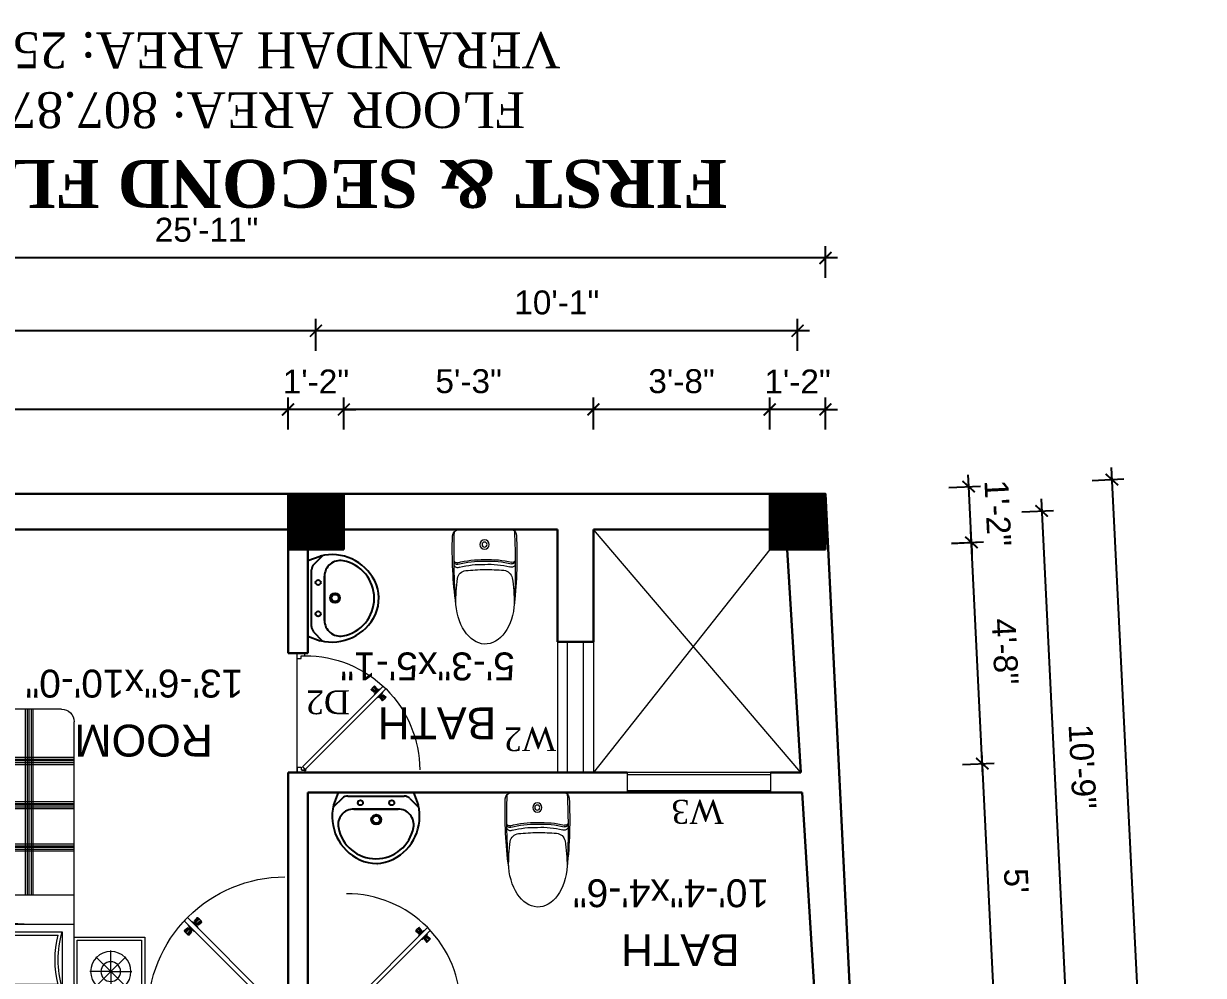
# Model space of a CAD drawing. Header units: inches. Extents: x -4737 to 13205, y 2479 to 13285.
# Drawn here: x -3674.3 to -3378.1, y 11509.9 to 11748.8 of the extents above; entities that cross this region are included whole.
import ezdxf

# ---------------------------------------------------------------- set-up
doc = ezdxf.new("R2010")
doc.units = ezdxf.units.IN
doc.header["$MEASUREMENT"] = 0
for name, color, linetype, lineweight in [('A-FURN', 9, 'Continuous', 5), ('hatch-.09', 8, 'Continuous', 9), ('Label', 7, 'Continuous', 13), ('ns_DIMS', 1, 'Continuous', 0), ('ns_TEXT', 7, 'Continuous', 13), ('PUERTAS', 7, 'Continuous', 9), ('Text', 7, 'Continuous', 13), ('WALL', 12, 'Continuous', 30), ('wall2', 1, 'Continuous', 15), ('windoow', 4, 'Continuous', 5)]:
    doc.layers.add(name, color=color, linetype=linetype, lineweight=lineweight)
doc.layers.add('furniture', color=253, linetype='Continuous')
doc.styles.add('arial 1000', font='arial.ttf')
doc.styles.add('dim', font='arial.ttf', dxfattribs={"height": 7})
doc.styles.get("Standard").update_dxf_attribs({"font": 'arial.ttf'})
doc.dimstyles.new("1-8'", dxfattribs={"dimtxt": 6, "dimasz": 3, "dimexe": 3, "dimexo": 6, "dimgap": 4, "dimtad": 1, "dimdec": 0, "dimzin": 0, "dimdsep": 46, "dimlunit": 4, "dimtxsty": 'arial 1000', "dimblk": 'ARCHTICK', "dimcen": 8, "dimdle": 3, "dimclrt": 7, "dimazin": 0, "dimtfac": 1, "dimtdec": 0, "dimtix": 1, "dimtmove": 2, "dimatfit": 3, "dimfxl": 5, "dimfxlon": 1, "dimarcsym": 0})

# ---------------------------------------------------------------- blocks, each defined once
blk = doc.blocks.new('A$C3AED30AC')
at = {"layer": 'A-FURN', "color": 147, "linetype": 'ByBlock'}
for p, q in [((0, 1532.2), (0, 1982.2)), ((0, 1982.2), (450, 1982.2)), ((450, 1982.2), (1949.6, 1982.2)), ((450, 1982.2), (450, 1532.2)), ((450, 1906), (450, 1982.2)), ((1949.6, 1982.2), (1949.6, 1532.2)), ((2399.6, 1982.2), (1949.6, 1982.2)), ((2399.6, 1532.2), (2399.6, 1982.2)), ((450, 1906), (1949.6, 1906)), ((450, 155.2), (450, 1829.8)), ((1949.6, 1829.8), (1949.6, 159)), ((450, 1532.2), (0, 1532.2)), ((1949.6, 1532.2), (2399.6, 1532.2)), ((1869.6, 79), (526.2, 79))]:
    blk.add_line(p, q, dxfattribs=at)
at = {"layer": 'A-FURN', "color": 8}
for p, q in [((20, 1552.2), (20, 1962.2)), ((20, 1962.2), (430, 1962.2)), ((430, 1962.2), (430, 1552.2)), ((1969.6, 1962.2), (1969.6, 1552.2)), ((2379.6, 1962.2), (1969.6, 1962.2)), ((2379.6, 1552.2), (2379.6, 1962.2)), ((430, 1552.2), (20, 1552.2)), ((1969.6, 1552.2), (2379.6, 1552.2))]:
    blk.add_line(p, q, dxfattribs=at)
at = {"layer": 'A-FURN', "color": 5, "linetype": 'ByBlock'}
for p, q in [((216, 1752.2), (216, 1886.6)), ((2183.6, 1752.2), (2183.6, 1886.6)), ((216, 1752.2), (121, 1847.2)), ((216, 1752.2), (311.1, 1847.2)), ((526.2, 1855.2), (526.2, 1499.6)), ((1189.3, 1855.2), (526.2, 1855.2)), ((1189.3, 1499.6), (1189.3, 1855.2)), ((1873.4, 1855.2), (1240.1, 1855.2)), ((1240.1, 1855.2), (1240.1, 1499.6)), ((1873.4, 1499.6), (1873.4, 1855.2)), ((2183.6, 1752.2), (2088.5, 1847.2)), ((2183.6, 1752.2), (2278.6, 1847.2)), ((216, 1752.2), (81.7, 1752.2)), ((216, 1752.2), (121, 1657.2)), ((216, 1752.2), (216, 1752.2)), ((216, 1752.2), (216, 1752.2)), ((216, 1752.2), (216, 1752.2)), ((216, 1752.2), (350.4, 1752.2)), ((216, 1752.2), (216, 1617.8)), ((216, 1752.2), (311.1, 1657.2)), ((2183.6, 1752.2), (2049.2, 1752.2)), ((2183.6, 1752.2), (2088.5, 1657.2)), ((2183.6, 1752.2), (2317.9, 1752.2)), ((2183.6, 1752.2), (2183.6, 1752.2)), ((2183.6, 1752.2), (2183.6, 1752.2)), ((2183.6, 1752.2), (2183.6, 1752.2)), ((2183.6, 1752.2), (2278.6, 1657.2)), ((2183.6, 1752.2), (2183.6, 1617.8)), ((526.2, 1499.6), (1189.3, 1499.6)), ((1240.1, 1499.6), (1873.4, 1499.6)), ((1573.7, 1448.8), (1949.6, 1448.8)), ((996, 1263.6), (1949.6, 1263.6))]:
    blk.add_line(p, q, dxfattribs=at)
at = {"layer": 'A-FURN', "color": 9}
for p, q in [((1163.2, 1835.2), (552.3, 1835.2)), ((1847.3, 1835.2), (1266.2, 1835.2)), ((552.3, 1519.6), (1163.2, 1519.6)), ((1266.2, 1519.6), (1847.3, 1519.6))]:
    blk.add_line(p, q, dxfattribs=at)
at = {"layer": 'A-FURN', "color": 8, "linetype": 'Continuous'}
for p, q in [((1029.9, 1223.1), (1029.9, 79)), ((1041.9, 1230), (1041.9, 79)), ((1053.9, 1237.2), (1053.9, 79)), ((1067, 1245.2), (1067, 79)), ((1079, 1252.8), (1079, 79)), ((1335, 1263.6), (1335, 79)), ((1347, 1263.6), (1347, 79)), ((1359, 1263.6), (1359, 79)), ((1372.1, 1263.6), (1372.1, 79)), ((1384.1, 1263.6), (1384.1, 79)), ((1639.9, 1263.6), (1639.9, 79)), ((1651.9, 1263.6), (1651.9, 79)), ((1663.9, 1263.6), (1663.9, 79)), ((1676.9, 1263.6), (1676.9, 79)), ((1688.9, 1263.6), (1688.9, 79)), ((722, 1114.6), (722, 79)), ((734, 1114.6), (734, 79)), ((746, 1114.6), (746, 79)), ((759.1, 1117.1), (759.1, 79)), ((771.1, 1120.2), (771.1, 79)), ((450, 983.2), (1949.6, 983.2)), ((450, 971.2), (1949.6, 971.2)), ((450, 959.2), (1949.6, 959.2)), ((450, 949.8), (1949.6, 949.8)), ((450, 937.8), (1949.6, 937.8)), ((450, 713), (1949.6, 713)), ((450, 701), (1949.6, 701)), ((450, 689), (1949.6, 689)), ((450, 679.6), (1949.6, 679.6)), ((450, 667.6), (1949.6, 667.6)), ((450, 431.1), (1949.6, 431.1)), ((450, 419.1), (1949.6, 419.1)), ((450, 407.1), (1949.6, 407.1)), ((450, 397.7), (1949.6, 397.7)), ((450, 385.7), (1949.6, 385.7))]:
    blk.add_line(p, q, dxfattribs=at)
at = {"layer": 'A-FURN', "color": 5, "linetype": 'ByBlock'}
for centre, radius in [((216, 1752.2), 128.5), ((216, 1752.2), 62.8), ((2183.6, 1752.2), 128.5), ((2183.6, 1752.2), 62.8)]:
    blk.add_circle(centre, radius, dxfattribs=at)
at = {"layer": 'A-FURN', "color": 147, "linetype": 'ByBlock'}
for centre, radius, start, end in [((526.2, 1829.8), 76.2, 90, 180), ((1873.4, 1829.8), 76.2, 0, 90), ((526.2, 155.2), 76.2, 180, 270), ((1869.6, 159), 80, 270, 0)]:
    blk.add_arc(centre, radius, start, end, dxfattribs=at)
at = {"layer": 'A-FURN', "color": 5, "linetype": 'ByBlock'}
for centre, radius, start, end in [((-83.4, 1677.4), 635, 343.7398, 16.2602), ((1798.9, 1677.4), 635, 163.73979, 196.26021), ((630.5, 1677.4), 635, 343.7398, 16.2602), ((2483, 1677.4), 635, 163.73979, 196.26021), ((1638.5, 177.4), 1271.4, 90.35642, 119.03891), ((1572.9, -870.3), 2319.1, 89.98014, 99.03119), ((193.9, 4688.5), 3422.4, 274.28895, 287.24996), ((485.1, 1886.5), 802.9, 267.49694, 311.91323)]:
    blk.add_arc(centre, radius, start, end, dxfattribs=at)
at = {"layer": 'A-FURN', "color": 9}
for centre, start, end in [((-83.4, 1677.4), 346.05939, 13.94061), ((1798.9, 1677.4), 166.05939, 193.94061), ((630.5, 1677.4), 346.05939, 13.94061), ((2483, 1677.4), 166.05939, 193.94061)]:
    blk.add_arc(centre, 655, start, end, dxfattribs=at)
blk = doc.blocks.new('2ft6in')
at = {"layer": 'PUERTAS', "color": 2}
for p, q in [((0.84, 2.1), (21.02, 22.28)), ((21.71, 21.6), (1.47, 1.37)), ((18.33, 21.76), (18.31, 21.77)), ((21.71, 21.6), (21.02, 22.28)), ((21.18, 18.9), (21.2, 18.89)), ((0, 2), (0, 0)), ((0.6, 2), (0, 2)), ((1.33, 0), (0, 0)), ((0.6, 1.26), (0.6, 2.04)), ((0.67, 1.26), (0.6, 1.26)), ((0.67, 1.26), (0.67, 2.01)), ((0.67, 1), (0.67, 1.26)), ((1.33, 1), (0.67, 1)), ((1.31, 1.53), (0.79, 2.06)), ((1.36, 1.58), (0.81, 2.12)), ((1.36, 1.58), (1.31, 1.53)), ((1.47, 1.37), (1.31, 1.53)), ((1.33, 0), (1.33, 1)), ((28.67, 0), (28.67, 1)), ((28.67, 1), (29.33, 1)), ((28.67, 0), (30, 0)), ((29.33, 1), (29.33, 2)), ((29.33, 2), (30, 2)), ((30, 0), (30, 2))]:
    blk.add_line(p, q, dxfattribs=at)
at = {"layer": 'PUERTAS', "color": 8}
for p, q in [((18.81, 20.78), (18.04, 21.4)), ((18.86, 20.83), (18.08, 21.46)), ((18.95, 20.92), (18.2, 21.58)), ((18.44, 21.9), (18.31, 21.77)), ((19.07, 21.03), (18.34, 21.72)), ((18.44, 21.9), (18.56, 22.02)), ((18.58, 22.01), (18.56, 22.02)), ((19.3, 21.26), (18.61, 22)), ((19.42, 21.38), (18.75, 22.14)), ((19.51, 21.48), (18.88, 22.26)), ((19.55, 21.53), (18.93, 22.3)), ((19.13, 20.8), (19.03, 20.9)), ((19.15, 20.82), (19.05, 20.92)), ((19.09, 20.44), (19.25, 20.76)), ((19.19, 20.87), (19.1, 20.96)), ((19.25, 20.93), (19.16, 21.02)), ((19.28, 20.63), (19.32, 20.83)), ((19.4, 21.08), (19.31, 21.17)), ((19.47, 21.15), (19.38, 21.24)), ((19.43, 20.78), (19.4, 20.9)), ((19.51, 21.19), (19.42, 21.28)), ((19.55, 20.91), (19.43, 20.94)), ((19.53, 21.21), (19.44, 21.3)), ((19.7, 21.06), (19.51, 21.01)), ((19.89, 21.24), (19.58, 21.08)), ((20.07, 21.42), (19.64, 21.15)), ((18.91, 20.27), (19.19, 20.69)), ((19.69, 19.49), (20.12, 19.76)), ((19.87, 19.67), (20.18, 19.83)), ((20.06, 19.85), (20.25, 19.9)), ((20.21, 20), (20.33, 19.97)), ((20.21, 19.38), (20.83, 18.61)), ((20.23, 19.7), (20.32, 19.61)), ((20.25, 19.72), (20.34, 19.63)), ((20.25, 19.43), (20.88, 18.65)), ((20.29, 19.76), (20.38, 19.67)), ((20.33, 20.13), (20.36, 20.01)), ((20.34, 19.53), (21, 18.77)), ((20.36, 19.83), (20.45, 19.74)), ((20.48, 20.28), (20.44, 20.08)), ((20.46, 19.64), (21.14, 18.91)), ((20.5, 19.98), (20.6, 19.89)), ((20.67, 20.47), (20.51, 20.15)), ((20.85, 20.64), (20.57, 20.22)), ((20.57, 20.04), (20.66, 19.95)), ((20.61, 20.09), (20.7, 19.99)), ((20.63, 20.11), (20.72, 20.01)), ((20.69, 19.87), (21.42, 19.19)), ((20.81, 19.99), (21.56, 19.33)), ((20.9, 20.08), (21.68, 19.45)), ((20.95, 20.13), (21.72, 19.51)), ((21.32, 19.01), (21.2, 18.89)), ((21.32, 19.01), (21.44, 19.14)), ((21.43, 19.15), (21.44, 19.14)), ((0, 0), (30, 0))]:
    blk.add_line(p, q, dxfattribs=at)
at = {"layer": 'PUERTAS', "color": 1}
for p, q in [((18.06, 21.44), (18.48, 21.86)), ((18.74, 20.79), (18.06, 21.34)), ((18.08, 21.51), (18.45, 21.88)), ((18.11, 21.49), (18.08, 21.51)), ((18.82, 22.25), (18.45, 21.88)), ((18.9, 22.28), (18.48, 21.86)), ((18.84, 22.23), (18.82, 22.25)), ((18.83, 20.8), (19.18, 21.15)), ((18.92, 20.89), (18.93, 20.88)), ((19.54, 21.59), (18.99, 22.27)), ((19.02, 20.88), (19.24, 21.1)), ((19.12, 20.8), (19.03, 20.89)), ((19.11, 20.79), (19.33, 21.01)), ((19.54, 21.5), (19.18, 21.15)), ((19.45, 21.31), (19.24, 21.1)), ((19.55, 21.22), (19.33, 21.01)), ((19.45, 21.41), (19.45, 21.41)), ((19.54, 21.22), (19.45, 21.31)), ((19.64, 21.23), (19.64, 21.23)), ((19.74, 21.24), (19.73, 21.23)), ((20.12, 21.49), (19.74, 21.24)), ((20.22, 21.48), (20.22, 21.49)), ((20.91, 20.8), (20.91, 20.79)), ((18.84, 20.21), (19.1, 20.6)), ((18.85, 20.11), (18.84, 20.12)), ((19.1, 20.7), (19.11, 20.69)), ((19.1, 20.6), (19.1, 20.6)), ((19.53, 19.43), (19.54, 19.42)), ((19.64, 19.42), (20.02, 19.67)), ((20.02, 19.67), (20.03, 19.68)), ((20.12, 19.68), (20.12, 19.68)), ((20.21, 19.69), (20.43, 19.9)), ((20.22, 19.41), (20.57, 19.76)), ((20.22, 19.69), (20.31, 19.6)), ((20.22, 19.32), (20.76, 18.64)), ((20.31, 19.6), (20.52, 19.81)), ((20.31, 19.5), (20.31, 19.5)), ((20.65, 20.12), (20.43, 19.9)), ((20.74, 20.03), (20.52, 19.81)), ((20.93, 20.11), (20.57, 19.76)), ((20.64, 20.11), (20.73, 20.02)), ((20.66, 20.31), (20.65, 20.31)), ((20.65, 20.21), (20.65, 20.22)), ((20.91, 20.7), (20.66, 20.31)), ((20.84, 20.02), (20.83, 20.03)), ((20.86, 18.63), (21.28, 19.05)), ((20.91, 18.68), (20.94, 18.66)), ((20.94, 18.66), (21.31, 19.03)), ((21.02, 20.12), (21.7, 19.57)), ((21.7, 19.47), (21.28, 19.05)), ((21.67, 19.4), (21.31, 19.03)), ((21.65, 19.42), (21.67, 19.4))]:
    blk.add_line(p, q, dxfattribs=at)
at = {"layer": 'PUERTAS', "color": 2}
for radius in [0.129, 0.0627]:
    blk.add_circle((0.68, 2.14), radius, dxfattribs=at)
at = {"layer": 'PUERTAS', "color": 8}
blk.add_arc((0.68, 2.14), 28.65, 359.7285, 90.0333, dxfattribs=at)
at = {"layer": 'PUERTAS', "color": 1}
for centre, start, end in [((18.78, 20.84), 231.0764, 315), ((18.94, 22.23), 38.9236, 135), ((18.97, 20.93), 225, 315), ((19.16, 20.74), 135, 219.7428), ((19.4, 21.36), 315, 45), ((19.49, 21.55), 315, 38.9236), ((19.6, 21.18), 50.2572, 135), ((19.68, 21.28), 230.2572, 315), ((20.17, 21.44), 45, 135), ((20.87, 20.75), 315, 45), ((18.89, 20.16), 135, 225), ((19.06, 20.65), 315, 39.7428), ((19.59, 19.47), 225, 315), ((20.07, 19.63), 50.2572, 135), ((20.16, 19.73), 230.2572, 315), ((20.27, 19.36), 135, 218.9236), ((20.35, 19.55), 135, 225), ((20.7, 20.26), 135, 219.7428), ((20.6, 20.17), 315, 39.7428), ((20.78, 19.98), 45, 135), ((20.82, 18.68), 218.9236, 315), ((20.98, 20.07), 51.0764, 135), ((21.65, 19.52), 315, 51.0764)]:
    blk.add_arc(centre, 0.0667, start, end, dxfattribs=at)
blk = doc.blocks.new('*U33')
at = {"color": 3, "xscale": -1}
blk.add_blockref('2ft6in', (42, 0), dxfattribs=at)
blk = doc.blocks.new('3ft')
at = {"layer": 'PUERTAS', "color": 2}
for p, q in [((1.01, 2.52), (25.23, 26.74)), ((26.05, 25.92), (25.23, 26.74)), ((26.05, 25.92), (1.77, 1.64)), ((21.99, 26.11), (21.98, 26.13)), ((25.42, 22.68), (25.43, 22.67)), ((0, 2.4), (0, 0)), ((0.72, 2.4), (0, 2.4)), ((1.6, 0), (0, 0)), ((0.72, 1.52), (0.72, 2.44)), ((0.8, 1.52), (0.72, 1.52)), ((0.8, 1.52), (0.8, 2.41)), ((0.8, 1.2), (0.8, 1.52)), ((1.6, 1.2), (0.8, 1.2)), ((1.57, 1.84), (0.94, 2.47)), ((1.63, 1.89), (0.97, 2.55)), ((1.63, 1.89), (1.57, 1.84)), ((1.77, 1.64), (1.57, 1.84)), ((1.6, 0), (1.6, 1.2)), ((34.4, 0), (34.4, 1.2)), ((34.4, 1.2), (35.2, 1.2)), ((34.4, 0), (36, 0)), ((35.2, 1.2), (35.2, 2.4)), ((35.2, 2.4), (36, 2.4)), ((36, 0), (36, 2.4))]:
    blk.add_line(p, q, dxfattribs=at)
at = {"layer": 'PUERTAS', "color": 1}
for p, q in [((22.58, 26.7), (22.14, 26.26)), ((22.67, 26.73), (22.17, 26.23)), ((22.61, 26.67), (22.58, 26.7)), ((23.45, 25.91), (22.79, 26.73)), ((21.67, 25.73), (22.17, 26.23)), ((22.49, 24.95), (21.67, 25.61)), ((21.7, 25.82), (22.14, 26.26)), ((21.73, 25.79), (21.7, 25.82)), ((22.6, 24.96), (23.02, 25.38)), ((22.61, 24.25), (22.92, 24.72)), ((22.62, 24.13), (22.61, 24.14)), ((22.7, 25.07), (22.71, 25.06)), ((22.82, 25.06), (23.08, 25.32)), ((22.94, 24.95), (22.83, 25.07)), ((22.92, 24.72), (22.92, 24.72)), ((22.93, 24.94), (23.19, 25.21)), ((22.93, 24.84), (22.93, 24.83)), ((23.44, 25.81), (23.02, 25.38)), ((23.34, 25.58), (23.08, 25.32)), ((23.46, 25.47), (23.19, 25.21)), ((23.33, 25.7), (23.34, 25.69)), ((23.45, 25.46), (23.33, 25.57)), ((23.57, 25.47), (23.57, 25.47)), ((24.15, 25.79), (23.68, 25.48)), ((23.68, 25.48), (23.68, 25.48)), ((24.25, 23.62), (24.51, 23.89)), ((24.27, 25.78), (24.26, 25.79)), ((24.26, 23.29), (24.69, 23.71)), ((24.37, 23.52), (24.63, 23.77)), ((24.78, 24.15), (24.51, 23.89)), ((24.89, 24.03), (24.63, 23.77)), ((25.11, 24.14), (24.69, 23.71)), ((24.77, 24.14), (24.88, 24.03)), ((24.79, 24.38), (24.78, 24.37)), ((24.78, 24.26), (24.78, 24.26)), ((25.1, 24.84), (24.79, 24.38)), ((25, 24.03), (25, 24.03)), ((25.09, 24.96), (25.1, 24.95)), ((25.22, 24.14), (26.03, 23.48)), ((23.44, 23.31), (23.45, 23.3)), ((23.56, 23.3), (24.03, 23.61)), ((24.03, 23.61), (24.03, 23.62)), ((24.14, 23.62), (24.14, 23.62)), ((24.26, 23.63), (24.37, 23.52)), ((24.26, 23.18), (24.92, 22.37)), ((24.37, 23.4), (24.37, 23.4)), ((25.04, 22.36), (25.54, 22.86)), ((25.1, 22.42), (25.13, 22.39)), ((25.13, 22.39), (25.57, 22.83)), ((26.04, 23.37), (25.54, 22.86)), ((26.01, 23.27), (25.57, 22.83)), ((25.98, 23.3), (26.01, 23.27))]:
    blk.add_line(p, q, dxfattribs=at)
at = {"layer": 'PUERTAS', "color": 8}
for p, q in [((23.41, 25.77), (22.65, 26.71)), ((23.46, 25.83), (22.72, 26.75)), ((22.57, 24.94), (21.65, 25.68)), ((22.63, 24.99), (21.69, 25.75)), ((22.74, 25.1), (21.84, 25.9)), ((22.13, 26.28), (21.98, 26.13)), ((22.88, 25.24), (22.01, 26.06)), ((22.13, 26.28), (22.27, 26.42)), ((22.29, 26.41), (22.27, 26.42)), ((23.16, 25.52), (22.34, 26.39)), ((23.3, 25.66), (22.5, 26.56)), ((22.69, 24.32), (23.02, 24.83)), ((22.95, 24.96), (22.84, 25.07)), ((22.98, 24.99), (22.86, 25.1)), ((23.03, 25.04), (22.91, 25.15)), ((22.91, 24.53), (23.1, 24.91)), ((23.11, 25.12), (22.99, 25.23)), ((23.13, 24.76), (23.18, 24.99)), ((23.28, 25.3), (23.17, 25.41)), ((23.36, 25.37), (23.25, 25.49)), ((23.31, 24.94), (23.28, 25.08)), ((23.41, 25.43), (23.3, 25.54)), ((23.46, 25.09), (23.32, 25.13)), ((23.44, 25.45), (23.33, 25.56)), ((23.64, 25.27), (23.41, 25.22)), ((23.87, 25.49), (23.49, 25.3)), ((24.08, 25.71), (23.57, 25.38)), ((23.63, 23.38), (24.14, 23.72)), ((23.84, 23.6), (24.22, 23.79)), ((24.07, 23.82), (24.3, 23.88)), ((24.25, 24), (24.39, 23.97)), ((24.35, 23.72), (24.46, 23.61)), ((24.4, 24.15), (24.43, 24.01)), ((24.43, 23.8), (24.54, 23.69)), ((24.58, 24.33), (24.52, 24.1)), ((24.6, 23.97), (24.72, 23.86)), ((24.8, 24.56), (24.61, 24.18)), ((25.02, 24.77), (24.68, 24.26)), ((24.68, 24.05), (24.79, 23.94)), ((24.73, 24.1), (24.85, 23.99)), ((24.76, 24.13), (24.87, 24.02)), ((24.83, 23.85), (25.7, 23.03)), ((24.97, 23.99), (25.87, 23.2)), ((25.08, 24.1), (26.02, 23.34)), ((25.14, 24.15), (26.06, 23.41)), ((24.25, 23.26), (24.99, 22.34)), ((24.27, 23.64), (24.38, 23.53)), ((24.3, 23.67), (24.41, 23.56)), ((24.3, 23.32), (25.06, 22.38)), ((24.41, 23.43), (25.2, 22.53)), ((24.55, 23.57), (25.37, 22.7)), ((25.58, 22.82), (25.43, 22.67)), ((25.58, 22.82), (25.73, 22.97)), ((25.72, 22.98), (25.73, 22.97)), ((0, 0), (36, 0))]:
    blk.add_line(p, q, dxfattribs=at)
at = {"layer": 'PUERTAS', "color": 2}
for radius in [0.155, 0.0752]:
    blk.add_circle((0.82, 2.56), radius, dxfattribs=at)
at = {"layer": 'PUERTAS', "color": 8}
blk.add_arc((0.82, 2.56), 34.38, 359.7285, 90.0333, dxfattribs=at)
at = {"layer": 'PUERTAS', "color": 1}
for centre, start, end in [((22.73, 26.68), 38.9236, 135), ((22.54, 25.01), 231.0764, 315), ((22.67, 24.2), 135, 225), ((22.77, 25.12), 225, 315), ((22.99, 24.89), 135, 219.7428), ((22.87, 24.78), 315, 39.7428), ((23.28, 25.63), 315, 45), ((23.39, 25.86), 315, 38.9236), ((23.51, 25.41), 50.2572, 135), ((23.62, 25.53), 230.2572, 315), ((24.2, 25.73), 45, 135), ((24.84, 24.31), 135, 219.7428), ((24.72, 24.21), 315, 39.7428), ((24.94, 23.98), 45, 135), ((25.04, 24.89), 315, 45), ((25.17, 24.08), 51.0764, 135), ((23.51, 23.36), 225, 315), ((24.09, 23.56), 50.2572, 135), ((24.2, 23.68), 230.2572, 315), ((24.32, 23.23), 135, 218.9236), ((24.42, 23.46), 135, 225), ((24.98, 22.42), 218.9236, 315), ((25.98, 23.42), 315, 51.0764)]:
    blk.add_arc(centre, 0.08, start, end, dxfattribs=at)
blk = doc.blocks.new('*U36')
at = {"color": 3}
blk.add_blockref('3ft', (0, 0), dxfattribs=at)
blk = doc.blocks.new('A$C2BC6131C')
at = {"layer": 'A-FURN', "color": 8}
for p in [(0, 163.5), (0, -163.5)]:
    blk.add_line(p, (0, 0), dxfattribs=at)
for radius in [29.6, 16.1]:
    blk.add_circle((95.9, 0), radius, dxfattribs=at)
for centre, radius, start, end in [((40, 163.5), 40, 92.59988, 180), ((197, -4116.4), 4311.6, 86.30057, 92.47118), ((155.1, -2371.3), 2577.4, 82.86641, 92.59988), ((793.4, 23.7), 602, 165.61847, 182.25332), ((201.9, 176.4), 18.8, 342.35932, 95.93155), ((192.7, 178.4), 18.2, 343.38126, 66.47238), ((793.4, 23.7), 592, 165.61847, 182.25332), ((773.9, 23.7), 552, 165.61847, 182.45753), ((217.8, 172), 24.1, 332.20328, 71.94045), ((320.7, 115.7), 60, 100.47011, 174.60795), ((468.5, -913.5), 1099.7, 89.65189, 98.29697), ((1633.1, -8.2), 1378.2, 174.60795, 179.65911), ((1633.1, 8.2), 1378.2, 180.34089, 185.39205), ((793.4, -23.7), 602, 177.74668, 194.38153), ((793.4, -23.7), 592, 177.74668, 194.38153), ((773.9, -23.7), 552, 177.54247, 194.38153), ((320.7, -115.7), 60, 185.39205, 259.52989), ((40, -163.5), 40, 180, 267.40012), ((197, 4116.4), 4311.6, 267.52882, 273.69943), ((155.1, 2371.3), 2577.4, 267.40012, 277.13359), ((201.9, -176.4), 18.8, 264.06845, 17.64068), ((192.7, -178.4), 18.2, 293.52762, 16.61874), ((217.8, -172), 24.1, 288.05955, 27.79672), ((468.5, 913.5), 1099.7, 261.70303, 270.34811)]:
    blk.add_arc(centre, radius, start, end, dxfattribs=at)
blk.add_ellipse((440.7, 0), major_axis=(-289.3, 0), ratio=0.648116, start_param=1.570796, end_param=4.592942, dxfattribs=at)
blk = doc.blocks.new('A$C2C8E2855')
at = {"color": 3}
for p, q in [((49.5, -117.7), (20, -196.2)), ((530.2, -117.7), (49.5, -117.7)), ((52.4, -117.7), (529.2, -117.7)), ((110.9, -140.2), (470.9, -140.2)), ((530.2, -117.7), (559.7, -196.2)), ((76.7, -153.7), (18.7, -208.2)), ((149.1, -222.9), (431, -222.9)), ((431, -222.9), (149.1, -222.9)), ((506.5, -155.1), (563.4, -212.8))]:
    blk.add_line(p, q, dxfattribs=at)
for centre, radius in [((190.8, -182.7), 16.3), ((390.8, -182.7), 16.3), ((292.2, -290.1), 31.6), ((292.2, -290.1), 23)]:
    blk.add_circle(centre, radius, dxfattribs=at)
for centre, radius, start, end in [((110.9, -190.2), 50, 90, 133.18096), ((470.9, -190.2), 50, 44.56072, 90), ((318.3, -269.6), 307.1, 166.17513, 244.72963), ((149.1, -322.9), 100, 90, 190.56023), ((261.4, -269.6), 307.1, 297.06391, 13.82487), ((431, -322.9), 100, 349.43977, 90), ((290.1, -296.6), 243.4, 190.56023, 349.43977), ((289.7, -319.1), 250.2, 245.80711, 296.46282), ((318.3, -269.6), 307.1, 266.58899, 266.59358)]:
    blk.add_arc(centre, radius, start, end, dxfattribs=at)
at = {"color": 3, "width": 0.8, "flags": 9}
for tag in ['XSIZE', 'YSIZE']:
    blk.add_attdef(tag, (289.9, -117.7), '', height=0.5, dxfattribs=at)
blk = doc.blocks.new('*U32')
at = {"color": 3}
blk.add_blockref('2ft6in', (0, 0), dxfattribs=at)
blk = doc.blocks.new('_ArchTick')
at = {"color": 0, "const_width": 0.15}
blk.add_lwpolyline([(-0.5, -0.5), (0.5, 0.5)], dxfattribs=at)
blk = doc.blocks.new('*D1049')
at = {"layer": 'Defpoints', "color": 0, "transparency": 16777216}
for p in [(-3487.02, 11651.98), (-3487.02, 11630.84), (-3473.02, 11630.84)]:
    blk.add_point(p, dxfattribs=at)
at = {"layer": 'ns_DIMS', "color": 0, "lineweight": -2, "transparency": 16777216}
for p, q in [((-3487.02, 11646.98), (-3487.02, 11654.98)), ((-3473.02, 11646.98), (-3473.02, 11654.98)), ((-3487.02, 11651.98), (-3490.02, 11651.98)), ((-3473.02, 11651.98), (-3487.02, 11651.98)), ((-3473.02, 11651.98), (-3470.02, 11651.98))]:
    blk.add_line(p, q, dxfattribs=at)
at = {"layer": 'ns_DIMS', "color": 0, "lineweight": -2, "transparency": 16777216, "xscale": 3, "yscale": 3, "zscale": 3}
blk.add_blockref('_ArchTick', (-3487.02, 11651.98), dxfattribs=at)
at = {"layer": 'ns_DIMS', "color": 0, "lineweight": -2, "transparency": 16777216, "xscale": 3, "yscale": 3, "zscale": 3, "rotation": 180}
blk.add_blockref('_ArchTick', (-3473.02, 11651.98), dxfattribs=at)
at = {"layer": 'ns_DIMS', "color": 7, "transparency": 16777216, "insert": (-3480.02, 11658.99), "char_height": 6, "attachment_point": 5, "style": 'arial 1000'}
blk.add_mtext('1\'-2"', dxfattribs=at)
blk = doc.blocks.new('*D1050')
at = {"layer": 'Defpoints', "color": 0, "transparency": 16777216}
for p in [(-3531.26, 11651.98), (-3531.26, 11630.84), (-3487.02, 11630.84)]:
    blk.add_point(p, dxfattribs=at)
at = {"layer": 'ns_DIMS', "color": 0, "lineweight": -2, "transparency": 16777216}
for p, q in [((-3531.26, 11646.98), (-3531.26, 11654.98)), ((-3487.02, 11646.98), (-3487.02, 11654.98)), ((-3484.02, 11651.98), (-3534.26, 11651.98))]:
    blk.add_line(p, q, dxfattribs=at)
at = {"layer": 'ns_DIMS', "color": 0, "lineweight": -2, "transparency": 16777216, "xscale": 3, "yscale": 3, "zscale": 3, "rotation": 180}
blk.add_blockref('_ArchTick', (-3531.26, 11651.98), dxfattribs=at)
at = {"layer": 'ns_DIMS', "color": 0, "lineweight": -2, "transparency": 16777216, "xscale": 3, "yscale": 3, "zscale": 3}
blk.add_blockref('_ArchTick', (-3487.02, 11651.98), dxfattribs=at)
at = {"layer": 'ns_DIMS', "color": 7, "transparency": 16777216, "insert": (-3509.14, 11659.04), "char_height": 6, "attachment_point": 5, "style": 'arial 1000'}
blk.add_mtext('3\'-8"', dxfattribs=at)
blk = doc.blocks.new('*D1051')
at = {"layer": 'Defpoints', "color": 0, "transparency": 16777216}
for p in [(-3593.93, 11651.98), (-3593.93, 11630.84), (-3531.26, 11630.84)]:
    blk.add_point(p, dxfattribs=at)
at = {"layer": 'ns_DIMS', "color": 0, "lineweight": -2, "transparency": 16777216}
for p, q in [((-3593.93, 11646.98), (-3593.93, 11654.98)), ((-3531.26, 11646.98), (-3531.26, 11654.98)), ((-3528.26, 11651.98), (-3596.93, 11651.98))]:
    blk.add_line(p, q, dxfattribs=at)
at = {"layer": 'ns_DIMS', "color": 0, "lineweight": -2, "transparency": 16777216, "xscale": 3, "yscale": 3, "zscale": 3, "rotation": 180}
blk.add_blockref('_ArchTick', (-3593.93, 11651.98), dxfattribs=at)
at = {"layer": 'ns_DIMS', "color": 0, "lineweight": -2, "transparency": 16777216, "xscale": 3, "yscale": 3, "zscale": 3}
blk.add_blockref('_ArchTick', (-3531.26, 11651.98), dxfattribs=at)
at = {"layer": 'ns_DIMS', "color": 7, "transparency": 16777216, "insert": (-3562.59, 11659.04), "char_height": 6, "attachment_point": 5, "style": 'arial 1000'}
blk.add_mtext('5\'-3"', dxfattribs=at)
blk = doc.blocks.new('*D1052')
at = {"layer": 'Defpoints', "color": 0, "transparency": 16777216}
for p in [(-3607.93, 11651.98), (-3607.93, 11630.84), (-3593.93, 11630.84)]:
    blk.add_point(p, dxfattribs=at)
at = {"layer": 'ns_DIMS', "color": 0, "lineweight": -2, "transparency": 16777216}
for p, q in [((-3607.93, 11646.98), (-3607.93, 11654.98)), ((-3593.93, 11646.98), (-3593.93, 11654.98)), ((-3607.93, 11651.98), (-3610.93, 11651.98)), ((-3593.93, 11651.98), (-3607.93, 11651.98)), ((-3593.93, 11651.98), (-3590.93, 11651.98))]:
    blk.add_line(p, q, dxfattribs=at)
at = {"layer": 'ns_DIMS', "color": 0, "lineweight": -2, "transparency": 16777216, "xscale": 3, "yscale": 3, "zscale": 3}
blk.add_blockref('_ArchTick', (-3607.93, 11651.98), dxfattribs=at)
at = {"layer": 'ns_DIMS', "color": 0, "lineweight": -2, "transparency": 16777216, "xscale": 3, "yscale": 3, "zscale": 3, "rotation": 180}
blk.add_blockref('_ArchTick', (-3593.93, 11651.98), dxfattribs=at)
at = {"layer": 'ns_DIMS', "color": 7, "transparency": 16777216, "insert": (-3600.93, 11658.99), "char_height": 6, "attachment_point": 5, "style": 'arial 1000'}
blk.add_mtext('1\'-2"', dxfattribs=at)
blk = doc.blocks.new('*D1053')
at = {"layer": 'Defpoints', "color": 0, "transparency": 16777216}
for p in [(-3769.78, 11651.98), (-3769.78, 11630.84), (-3607.93, 11630.84)]:
    blk.add_point(p, dxfattribs=at)
at = {"layer": 'ns_DIMS', "color": 0, "lineweight": -2, "transparency": 16777216}
for p, q in [((-3769.78, 11646.98), (-3769.78, 11654.98)), ((-3607.93, 11646.98), (-3607.93, 11654.98)), ((-3604.93, 11651.98), (-3772.78, 11651.98))]:
    blk.add_line(p, q, dxfattribs=at)
at = {"layer": 'ns_DIMS', "color": 0, "lineweight": -2, "transparency": 16777216, "xscale": 3, "yscale": 3, "zscale": 3, "rotation": 180}
blk.add_blockref('_ArchTick', (-3769.78, 11651.98), dxfattribs=at)
at = {"layer": 'ns_DIMS', "color": 0, "lineweight": -2, "transparency": 16777216, "xscale": 3, "yscale": 3, "zscale": 3}
blk.add_blockref('_ArchTick', (-3607.93, 11651.98), dxfattribs=at)
at = {"layer": 'ns_DIMS', "color": 7, "transparency": 16777216, "insert": (-3688.85, 11659.04), "char_height": 6, "attachment_point": 5, "style": 'arial 1000'}
blk.add_mtext('13\'-6"', dxfattribs=at)
blk = doc.blocks.new('*D1055')
at = {"layer": 'Defpoints', "color": 0, "transparency": 16777216}
for p in [(-3600.93, 11671.73), (-3600.93, 11630.84), (-3480.02, 11630.84)]:
    blk.add_point(p, dxfattribs=at)
at = {"layer": 'ns_DIMS', "color": 0, "lineweight": -2, "transparency": 16777216}
for p, q in [((-3600.93, 11666.73), (-3600.93, 11674.73)), ((-3480.02, 11666.73), (-3480.02, 11674.73)), ((-3477.02, 11671.73), (-3603.93, 11671.73))]:
    blk.add_line(p, q, dxfattribs=at)
at = {"layer": 'ns_DIMS', "color": 0, "lineweight": -2, "transparency": 16777216, "xscale": 3, "yscale": 3, "zscale": 3, "rotation": 180}
blk.add_blockref('_ArchTick', (-3600.93, 11671.73), dxfattribs=at)
at = {"layer": 'ns_DIMS', "color": 0, "lineweight": -2, "transparency": 16777216, "xscale": 3, "yscale": 3, "zscale": 3}
blk.add_blockref('_ArchTick', (-3480.02, 11671.73), dxfattribs=at)
at = {"layer": 'ns_DIMS', "color": 7, "transparency": 16777216, "insert": (-3540.47, 11678.8), "char_height": 6, "attachment_point": 5, "style": 'arial 1000'}
blk.add_mtext('10\'-1"', dxfattribs=at)
blk = doc.blocks.new('*D1056')
at = {"layer": 'Defpoints', "color": 0, "transparency": 16777216}
for p in [(-3778.47, 11671.73), (-3778.47, 11630.84), (-3600.93, 11630.84)]:
    blk.add_point(p, dxfattribs=at)
at = {"layer": 'ns_DIMS', "color": 0, "lineweight": -2, "transparency": 16777216}
for p, q in [((-3778.47, 11666.73), (-3778.47, 11674.73)), ((-3600.93, 11666.73), (-3600.93, 11674.73)), ((-3597.93, 11671.73), (-3781.47, 11671.73))]:
    blk.add_line(p, q, dxfattribs=at)
at = {"layer": 'ns_DIMS', "color": 0, "lineweight": -2, "transparency": 16777216, "xscale": 3, "yscale": 3, "zscale": 3, "rotation": 180}
blk.add_blockref('_ArchTick', (-3778.47, 11671.73), dxfattribs=at)
at = {"layer": 'ns_DIMS', "color": 0, "lineweight": -2, "transparency": 16777216, "xscale": 3, "yscale": 3, "zscale": 3}
blk.add_blockref('_ArchTick', (-3600.93, 11671.73), dxfattribs=at)
at = {"layer": 'ns_DIMS', "color": 7, "transparency": 16777216, "insert": (-3689.7, 11678.8), "char_height": 6, "attachment_point": 5, "style": 'arial 1000'}
blk.add_mtext('14\'-10"', dxfattribs=at)
blk = doc.blocks.new('*D1057')
at = {"layer": 'Defpoints', "color": 0, "transparency": 16777216}
for p in [(-3783.78, 11689.99), (-3783.78, 11630.84), (-3473.02, 11630.84)]:
    blk.add_point(p, dxfattribs=at)
at = {"layer": 'ns_DIMS', "color": 0, "lineweight": -2, "transparency": 16777216}
for p, q in [((-3783.78, 11684.99), (-3783.78, 11692.99)), ((-3473.02, 11684.99), (-3473.02, 11692.99)), ((-3470.02, 11689.99), (-3786.78, 11689.99))]:
    blk.add_line(p, q, dxfattribs=at)
at = {"layer": 'ns_DIMS', "color": 0, "lineweight": -2, "transparency": 16777216, "xscale": 3, "yscale": 3, "zscale": 3, "rotation": 180}
blk.add_blockref('_ArchTick', (-3783.78, 11689.99), dxfattribs=at)
at = {"layer": 'ns_DIMS', "color": 0, "lineweight": -2, "transparency": 16777216, "xscale": 3, "yscale": 3, "zscale": 3}
blk.add_blockref('_ArchTick', (-3473.02, 11689.99), dxfattribs=at)
at = {"layer": 'ns_DIMS', "color": 7, "transparency": 16777216, "insert": (-3628.4, 11697.05), "char_height": 6, "attachment_point": 5, "style": 'arial 1000'}
blk.add_mtext('25\'-11"', dxfattribs=at)
blk = doc.blocks.new('*D1082')
at = {"layer": 'Defpoints', "color": 0, "transparency": 16777216}
for p in [(-3479.17, 11560.85), (-3433.64, 11563.09), (-3466.66, 11501.84)]:
    blk.add_point(p, dxfattribs=at)
at = {"layer": 'ns_DIMS', "color": 0, "lineweight": -2, "transparency": 16777216}
for p, q in [((-3430.56, 11500.61), (-3433.78, 11566.08)), ((-3438.63, 11562.84), (-3430.64, 11563.24)), ((-3435.7, 11503.36), (-3427.71, 11503.76))]:
    blk.add_line(p, q, dxfattribs=at)
at = {"layer": 'ns_DIMS', "color": 0, "lineweight": -2, "transparency": 16777216, "xscale": 3, "yscale": 3, "zscale": 3}
for p, rotation in [((-3433.64, 11563.09), 92.82029601864667), ((-3430.71, 11503.61), 272.8202960186467)]:
    blk.add_blockref('_ArchTick', p, dxfattribs=dict(at, rotation=rotation))
at = {"layer": 'ns_DIMS', "color": 7, "transparency": 16777216, "insert": (-3425.13, 11533.7), "char_height": 6, "attachment_point": 5, "rotation": 272.8203, "style": 'arial 1000'}
blk.add_mtext("5'", dxfattribs=at)
blk = doc.blocks.new('*D1083')
at = {"layer": 'Defpoints', "color": 0, "transparency": 16777216}
for p in [(-3437.06, 11632.61), (-3473.02, 11630.84), (-3473.02, 11616.84)]:
    blk.add_point(p, dxfattribs=at)
at = {"layer": 'ns_DIMS', "color": 0, "lineweight": -2, "transparency": 16777216}
for p, q in [((-3437.06, 11632.61), (-3437.21, 11635.6)), ((-3442.06, 11632.36), (-3434.07, 11632.76)), ((-3436.37, 11618.64), (-3437.06, 11632.61)), ((-3441.37, 11618.4), (-3433.38, 11618.79)), ((-3436.37, 11618.64), (-3436.23, 11615.65))]:
    blk.add_line(p, q, dxfattribs=at)
at = {"layer": 'ns_DIMS', "color": 0, "lineweight": -2, "transparency": 16777216, "xscale": 3, "yscale": 3, "zscale": 3}
for p, rotation in [((-3437.06, 11632.61), 272.8202960186467), ((-3436.37, 11618.64), 92.82029601864667)]:
    blk.add_blockref('_ArchTick', p, dxfattribs=dict(at, rotation=rotation))
at = {"layer": 'ns_DIMS', "color": 7, "transparency": 16777216, "insert": (-3429.71, 11625.97), "char_height": 6, "attachment_point": 5, "rotation": 272.8203, "style": 'arial 1000'}
blk.add_mtext('1\'-2"', dxfattribs=at)
blk = doc.blocks.new('*D1084')
at = {"layer": 'Defpoints', "color": 0, "transparency": 16777216}
for p in [(-3472.33, 11616.84), (-3436.37, 11618.61), (-3479.17, 11560.85)]:
    blk.add_point(p, dxfattribs=at)
at = {"layer": 'ns_DIMS', "color": 0, "lineweight": -2, "transparency": 16777216}
for p, q in [((-3433.49, 11560.09), (-3436.52, 11621.6)), ((-3441.37, 11618.36), (-3433.38, 11618.76)), ((-3438.63, 11562.84), (-3430.64, 11563.24))]:
    blk.add_line(p, q, dxfattribs=at)
at = {"layer": 'ns_DIMS', "color": 0, "lineweight": -2, "transparency": 16777216, "xscale": 3, "yscale": 3, "zscale": 3}
for p, rotation in [((-3436.37, 11618.61), 92.82029601864667), ((-3433.64, 11563.09), 272.8202960186467)]:
    blk.add_blockref('_ArchTick', p, dxfattribs=dict(at, rotation=rotation))
at = {"layer": 'ns_DIMS', "color": 7, "transparency": 16777216, "insert": (-3427.95, 11591.2), "char_height": 6, "attachment_point": 5, "rotation": 272.8203, "style": 'arial 1000'}
blk.add_mtext('4\'-8"', dxfattribs=at)
blk = doc.blocks.new('*D1085')
at = {"layer": 'Defpoints', "color": 0, "transparency": 16777216}
for p in [(-3473.02, 11623.84), (-3412.38, 11497.51), (-3466.66, 11494.84)]:
    blk.add_point(p, dxfattribs=at)
at = {"layer": 'ns_DIMS', "color": 0, "lineweight": -2, "transparency": 16777216}
for p, q in [((-3418.89, 11629.51), (-3412.24, 11494.51)), ((-3423.73, 11626.26), (-3415.74, 11626.66)), ((-3417.38, 11497.26), (-3409.39, 11497.66))]:
    blk.add_line(p, q, dxfattribs=at)
at = {"layer": 'ns_DIMS', "color": 0, "lineweight": -2, "transparency": 16777216, "xscale": 3, "yscale": 3, "zscale": 3}
for p, rotation in [((-3418.74, 11626.51), 92.82029601863742), ((-3412.38, 11497.51), 272.8202960186374)]:
    blk.add_blockref('_ArchTick', p, dxfattribs=dict(at, rotation=rotation))
at = {"layer": 'ns_DIMS', "color": 7, "transparency": 16777216, "insert": (-3408.51, 11562.36), "char_height": 6, "attachment_point": 5, "rotation": 272.8203, "style": 'arial 1000'}
blk.add_mtext('10\'-9"', dxfattribs=at)
blk = doc.blocks.new('*D1086')
at = {"layer": 'Defpoints', "color": 0, "transparency": 16777216}
for p in [(-3473.02, 11630.84), (-3381.13, 11228.87), (-3453.04, 11225.33)]:
    blk.add_point(p, dxfattribs=at)
at = {"layer": 'ns_DIMS', "color": 0, "lineweight": -2, "transparency": 16777216}
for p, q in [((-3401.25, 11637.38), (-3380.98, 11225.87)), ((-3406.1, 11634.13), (-3398.11, 11634.53)), ((-3386.12, 11228.62), (-3378.13, 11229.02))]:
    blk.add_line(p, q, dxfattribs=at)
at = {"layer": 'ns_DIMS', "color": 0, "lineweight": -2, "transparency": 16777216, "xscale": 3, "yscale": 3, "zscale": 3}
for p, rotation in [((-3401.11, 11634.38), 92.82029601863792), ((-3381.13, 11228.87), 272.8202960186379)]:
    blk.add_blockref('_ArchTick', p, dxfattribs=dict(at, rotation=rotation))
at = {"layer": 'ns_DIMS', "color": 7, "transparency": 16777216, "insert": (-3384.06, 11431.97), "char_height": 6, "attachment_point": 5, "rotation": 272.8203, "style": 'arial 1000'}
blk.add_mtext('33\'-10"', dxfattribs=at)

msp = doc.modelspace()

# ---------------------------------------------------------------- hatches: boundary and pattern name
at = {"layer": 'hatch-.09'}
h = msp.add_hatch(dxfattribs=at)
h.set_pattern_fill('ANSI31', color=256, angle=180)
h.set_pattern_definition([(225, (11838.46353, 11906.9754), (0.0883883476, -0.0883883476), [])])
h.paths.add_polyline_path([(-3607.93, 11616.84), (-3593.93, 11616.84), (-3593.93, 11630.84), (-3607.93, 11630.84)])
h = msp.add_hatch(dxfattribs=at)
h.set_pattern_fill('ANSI31', color=256, angle=180)
h.set_pattern_definition([(225, (11959.37078, 11906.9754), (0.0883883476, -0.0883883476), [])])
h.paths.add_polyline_path([(-3487.02, 11616.84), (-3473.02, 11616.84), (-3473.02, 11630.84), (-3487.02, 11630.84)])

# ---------------------------------------------------------------- linework, layer by layer
at = {"layer": 'WALL'}
for p, q in [((-3473.02, 11630.84), (-3778.47, 11630.84)), ((-3466.12, 11490.84), (-3473.02, 11630.84)), ((-3605.68, 11621.84), (-3769.78, 11621.84)), ((-3605.68, 11621.84), (-3769.78, 11621.84)), ((-3540.29, 11621.84), (-3593.93, 11621.84)), ((-3540.26, 11621.84), (-3593.93, 11621.84)), ((-3540.26, 11593.62), (-3540.26, 11621.84)), ((-3531.26, 11593.62), (-3531.26, 11621.84)), ((-3487.02, 11621.84), (-3531.26, 11621.84)), ((-3607.93, 11590.84), (-3607.93, 11616.84)), ((-3602.93, 11590.84), (-3602.93, 11616.84)), ((-3479.17, 11560.85), (-3482.6, 11616.84)), ((-3531.26, 11593.62), (-3540.26, 11593.62)), ((-3607.93, 11590.84), (-3602.93, 11590.84)), ((-3531.26, 11560.84), (-3607.93, 11560.84)), ((-3607.93, 11560.84), (-3607.93, 11501.84)), ((-3522.79, 11560.84), (-3531.26, 11560.84)), ((-3479.17, 11560.85), (-3486.79, 11560.84)), ((-3522.79, 11555.84), (-3602.93, 11555.84)), ((-3602.93, 11555.84), (-3602.93, 11501.84)), ((-3563.91, 11555.84), (-3479.87, 11555.84)), ((-3478.87, 11555.84), (-3486.79, 11555.84)), ((-3474.86, 11490.36), (-3478.87, 11555.84))]:
    msp.add_line(p, q, dxfattribs=at)
for points in [[(-3593.93, 11616.84), (-3607.93, 11616.84), (-3607.93, 11630.84), (-3593.93, 11630.84)], [(-3473.02, 11616.84), (-3487.02, 11616.84), (-3487.02, 11630.84), (-3473.02, 11630.84)]]:
    msp.add_lwpolyline(points, close=True, dxfattribs=at)
at = {"layer": 'wall2'}
for p, q in [((-3531.26, 11630.84), (-3531.26, 11630.84)), ((-3479.17, 11560.86), (-3531.26, 11621.84)), ((-3487.02, 11616.84), (-3531.26, 11560.84)), ((-3540.26, 11593.62), (-3540.26, 11560.84)), ((-3531.26, 11593.62), (-3531.26, 11560.84)), ((-3522.79, 11560.84), (-3522.79, 11555.84)), ((-3486.79, 11560.84), (-3522.79, 11560.84)), ((-3486.79, 11560.84), (-3486.79, 11555.84)), ((-3522.79, 11560.34), (-3486.79, 11560.34)), ((-3486.79, 11555.84), (-3522.79, 11555.84))]:
    msp.add_line(p, q, dxfattribs=at)
at = {"layer": 'windoow'}
for p, q in [((-3537.76, 11560.84), (-3537.76, 11593.62)), ((-3533.76, 11560.84), (-3533.76, 11593.62)), ((-3522.79, 11560.34), (-3486.79, 11560.34)), ((-3522.79, 11556.34), (-3486.79, 11556.34))]:
    msp.add_line(p, q, dxfattribs=at)

# ---------------------------------------------------------------- block references
at = {"layer": 'furniture'}
for name, p, xscale, yscale, zscale, rotation in [('A$C2BC6131C', (-3558.64, 11621.84), -0.03937007859349251, 0.03937007859349251, 0.03937007859349251, 90.54361053565552), ('A$C2C8E2855', (-3607.56, 11593.16), 0.03937007870990783, 0.03937007870990783, 0.03937007870990783, 89.99999999999999), ('A$C3AED30AC', (-3738.4, 11579.88), -0.03937007859349251, 0.03937007859349251, 0.03937007859349251, 180), ('A$C2BC6131C', (-3545.39, 11555.84), -0.03937007859349251, 0.03937007859349251, 0.03937007859349251, 90.54361053565552)]:
    msp.add_blockref(name, p, dxfattribs=dict(at, xscale=xscale, yscale=yscale, zscale=zscale, rotation=rotation))
at = {"layer": 'furniture', "xscale": 0.03937007870990783, "yscale": 0.03937007870990783, "zscale": 0.03937007870990783}
msp.add_blockref('A$C2C8E2855', (-3597.29, 11560.47), dxfattribs=at)
at = {"layer": 'WALL', "xscale": -1, "rotation": 270}
msp.add_blockref('*U32', (-3605.68, 11560.84), dxfattribs=at)
at = {"layer": 'WALL', "xscale": -1}
for name, p in [('*U36', (-3607.93, 11497.7)), ('*U33', (-3551.93, 11499.65))]:
    msp.add_blockref(name, p, dxfattribs=at)

# ---------------------------------------------------------------- texts
at = {"layer": 'Label', "color": 5, "linetype": 'ByBlock', "char_height": 8, "width": 88.4068, "attachment_point": 2, "rotation": 180, "style": 'dim'}
for s, insert in [('BATH', (-3570.56, 11569.19)), ('ROOM', (-3644.18, 11564.87)), ('BATH', (-3509.45, 11512.26))]:
    msp.add_mtext(s, dxfattribs=dict(at, insert=insert))
at = {"layer": 'ns_TEXT', "attachment_point": 1, "rotation": 180}
for s, width, heights, insert, char_height in [('\\pi53.25615;{\\fTimes New Roman|b1|i0|c0|p18;\\H0.83333x;FIRST & SECOND FLOOR PLAN\\fTimes New Roman|b0|i0|c0|p18;\\H1.2x;\\P\\pi104.04778;\\H0.625x;FLOOR AREA: 807.87 SQ.FT.\\P\\pi95.14514;VERANDAH AREA: 25.8 SQ.FT.}', 376.0257, [72.58], (-3444.38, 11702.58), 14.4), ('\\pi5.71575;{\\fTimes New Roman|b0|i0|c0|p18;D2}', 21.7401, [4.46], (-3586.66, 11575.48), 6), ('\\pi4.71647;{\\fTimes New Roman|b0|i0|c0|p18;W2}', 21.7401, [4.46], (-3535.91, 11566.22), 6), ('\\pi4.90032;{\\fTimes New Roman|b0|i0|c0|p18;W3}', 21.7401, [4.46], (-3493.69, 11547.98), 6)]:
    msp.add_mtext_dynamic_manual_height_columns(s, width=width, gutter_width=72, heights=heights, dxfattribs=dict(at, insert=insert, char_height=char_height))
at = {"layer": 'Text', "char_height": 7, "width": 440.957, "attachment_point": 2, "rotation": 180}
for s, insert in [('5\'-3"x5\'-1"', (-3572.9, 11583.99)), ('13\'-6"x10\'-0"', (-3646.53, 11579.67)), ('10\'-4"x4\'-6"', (-3511.8, 11527.06))]:
    msp.add_mtext(s, dxfattribs=dict(at, insert=insert))

# ---------------------------------------------------------------- dimensions: what is measured, and where the dimension line sits
at = {"layer": 'ns_DIMS'}
for base, p1, p2, angle, picture, middle in [((-3783.78, 11689.99), (-3473.02, 11630.84), (-3783.78, 11630.84), 180, '*D1057', (-3628.4, 11697.05)), ((-3778.47, 11671.73), (-3600.93, 11630.84), (-3778.47, 11630.84), 180, '*D1056', (-3689.7, 11678.8)), ((-3600.93, 11671.73), (-3480.02, 11630.84), (-3600.93, 11630.84), 180, '*D1055', (-3540.47, 11678.8)), ((-3769.78, 11651.98), (-3607.93, 11630.84), (-3769.78, 11630.84), 180, '*D1053', (-3688.85, 11659.04)), ((-3607.93, 11651.98), (-3593.93, 11630.84), (-3607.93, 11630.84), 180, '*D1052', (-3600.93, 11658.99)), ((-3593.93, 11651.98), (-3531.26, 11630.84), (-3593.93, 11630.84), 180, '*D1051', (-3562.59, 11659.04)), ((-3531.26, 11651.98), (-3487.02, 11630.84), (-3531.26, 11630.84), 180, '*D1050', (-3509.14, 11659.04)), ((-3487.02, 11651.98), (-3473.02, 11630.84), (-3487.02, 11630.84), 180, '*D1049', (-3480.02, 11658.99)), ((-3437.06, 11632.61), (-3473.02, 11616.84), (-3473.02, 11630.84), 272.8203, '*D1083', (-3429.71, 11625.97)), ((-3436.37, 11618.61), (-3479.17, 11560.85), (-3472.33, 11616.84), 272.8203, '*D1084', (-3427.95, 11591.2)), ((-3433.64, 11563.09), (-3466.66, 11501.84), (-3479.17, 11560.85), 272.8203, '*D1082', (-3425.13, 11533.7))]:
    dim = msp.add_linear_dim(base=base, p1=p1, p2=p2, angle=angle, dimstyle="1-8'", dxfattribs=at)
    dim.commit()
    dim.dimension.update_dxf_attribs({"geometry": picture, "text_midpoint": middle})
for p1, p2, distance, picture, middle in [((-3473.02, 11630.84), (-3453.04, 11225.33), 72, '*D1086', (-3384.06, 11431.97)), ((-3473.02, 11623.84), (-3466.66, 11494.84), 54.34, '*D1085', (-3408.51, 11562.36))]:
    dim = msp.add_aligned_dim(p1=p1, p2=p2, distance=distance, dimstyle="1-8'", dxfattribs=at)
    dim.commit()
    dim.dimension.update_dxf_attribs({"geometry": picture, "text_midpoint": middle})

doc.saveas('drawing.dxf')
